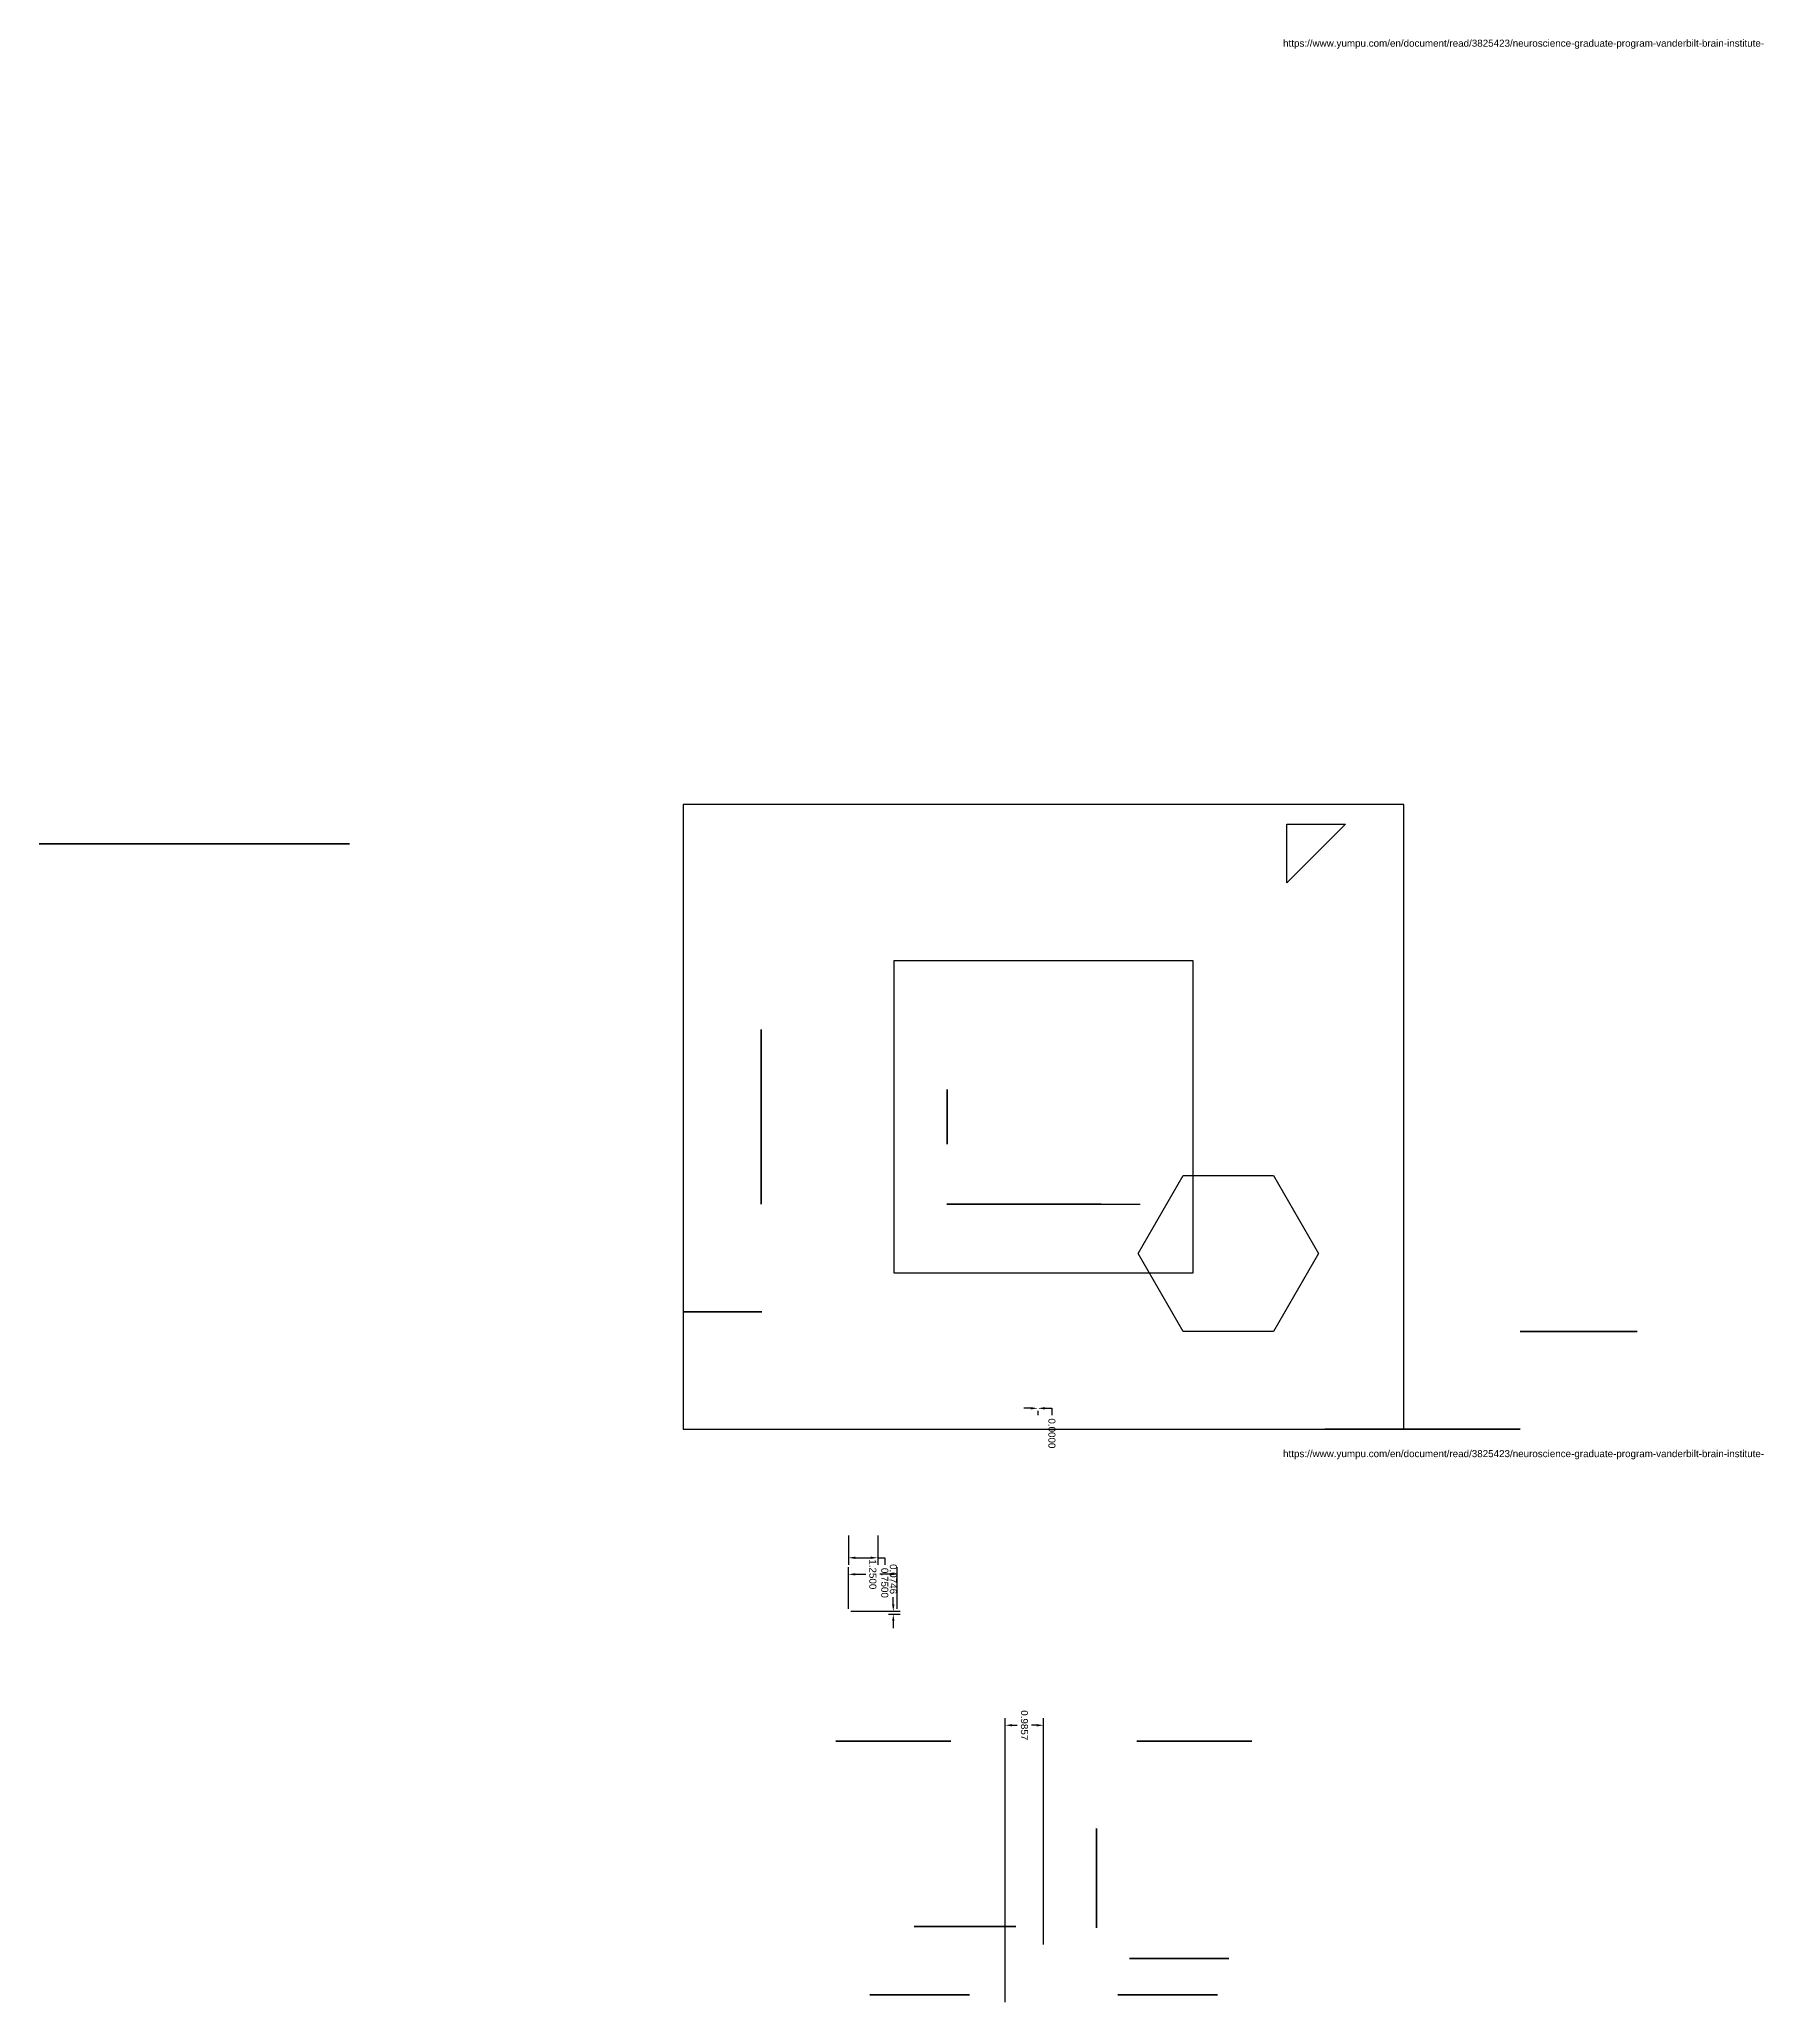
# Model space of a CAD drawing. Header units: millimetres. Extents: x -1019 to 12, y -26 to 109.
# Drawn here: x -31.9 to 12.3, y 24.9 to 75.3 of the extents above; entities that cross this region are included whole.
import ezdxf

# ---------------------------------------------------------------- set-up
doc = ezdxf.new("R2010")
doc.units = ezdxf.units.MM
doc.header["$MEASUREMENT"] = 0
doc.styles.get("Standard").update_dxf_attribs({"font": 'Arial.ttf'})
doc.dimstyles.get("Standard").update_dxf_attribs({"dimtxt": 0.18, "dimasz": 0.18, "dimexe": 0.18, "dimexo": 0.0625, "dimgap": 0.09, "dimtad": 0, "dimtih": 1, "dimtoh": 1, "dimdec": 4, "dimzin": 0, "dimdsep": 46, "dimtxsty": 'Standard', "dimcen": 0.09, "dimadec": 0, "dimazin": 0, "dimtfac": 1, "dimtdec": 4, "dimtofl": 0, "dimtmove": 0, "dimatfit": 3, "dimfxl": 1, "dimtolj": 1, "dimtzin": 0, "dimarcsym": 0})

# ---------------------------------------------------------------- blocks, each defined once
blk = doc.blocks.new('*D8')
at = {"color": 0, "lineweight": -2, "transparency": 16777216}
for p, q in [((-11.1387057504822, 36.92523704985288), (-11.13870575048375, 36.17709199524215)), ((-10.38870575042399, 36.92523704985288), (-10.38870575042555, 36.17709199524059)), ((-10.95870575048338, 36.35709199524177), (-10.56870575042517, 36.35709199524096)), ((-10.38870575042517, 36.35709199524059), (-10.20870575042517, 36.35709199524022)), ((-10.20870575042517, 36.35709199524022), (-10.20870575042555, 36.17709199524022))]:
    blk.add_line(p, q, dxfattribs=at)
at = {"color": 0, "transparency": 16777216}
for points in [[(-10.95870575048332, 36.38709199524178), (-10.95870575048344, 36.32709199524177), (-11.13870575048338, 36.35709199524215)], [(-10.56870575042511, 36.38709199524097), (-10.56870575042523, 36.32709199524096), (-10.38870575042517, 36.35709199524059)]]:
    blk.add_solid(points, dxfattribs=at)
at = {"layer": 'Defpoints', "color": 0, "transparency": 16777216}
for p in [(-11.13870575048207, 36.98773704985287, 0.9999999999999574), (-10.38870575042387, 36.98773704985287, 0.9999999999999716), (-10.38870575042518, 36.35709199524058)]:
    blk.add_point(p, dxfattribs=at)
at = {"color": 0, "transparency": 16777216, "insert": (-10.20870575042651, 35.71377003071088), "char_height": 0.18, "attachment_point": 5, "rotation": 269.9999999998809}
blk.add_mtext('\\A1;0.7500', dxfattribs=at)
blk = doc.blocks.new('*D9')
at = {"color": 0, "lineweight": -2, "transparency": 16777216}
for p, q in [((-9.98870575037913, 35.16773704985048), (-9.988705750378756, 35.34773704985048)), ((-11.07620575042387, 34.98773704985274), (-9.808705750379504, 34.9877370498501)), ((-10.11008668214328, 34.91317456051623), (-9.808705750379659, 34.9131745605156)), ((-9.988705750380033, 34.73317456051598), (-9.988705750380406, 34.55317456051598))]:
    blk.add_line(p, q, dxfattribs=at)
at = {"color": 0, "transparency": 16777216}
for points in [[(-9.958705750379131, 35.16773704985042), (-10.01870575037913, 35.16773704985054), (-9.988705750379504, 34.98773704985048)], [(-9.958705750380034, 34.73317456051591), (-10.01870575038003, 34.73317456051604), (-9.988705750379658, 34.91317456051598)]]:
    blk.add_solid(points, dxfattribs=at)
at = {"layer": 'Defpoints', "color": 0, "transparency": 16777216}
for p in [(-11.13870575042387, 34.98773704985287, 0.9999999999999574), (-10.17258668214328, 34.91317456051636), (-9.988705750379504, 34.98773704985048)]:
    blk.add_point(p, dxfattribs=at)
at = {"color": 0, "transparency": 16777216, "insert": (-9.98870575037778, 35.81130458054626), "char_height": 0.18, "attachment_point": 5, "rotation": 269.9999999998809}
blk.add_mtext('\\A1;0.0746', dxfattribs=at)
blk = doc.blocks.new('*D10')
at = {"color": 0, "lineweight": -2, "transparency": 16777216}
for p, q in [((-11.13870575042373, 35.05023704985288), (-11.13870575042153, 36.11322977003438)), ((-10.9587057504219, 35.933229770034), (-10.6956088883284, 35.93322977003346)), ((-10.0687057506551, 35.93322977003216), (-10.33180261274859, 35.9332297700327)), ((-9.888705750656934, 35.05023704988925), (-9.888705750654726, 36.11322977003178))]:
    blk.add_line(p, q, dxfattribs=at)
at = {"color": 0, "transparency": 16777216}
for points in [[(-10.95870575042184, 35.963229770034), (-10.95870575042196, 35.903229770034), (-11.1387057504219, 35.93322977003438)], [(-10.06870575065504, 35.96322977003216), (-10.06870575065516, 35.90322977003215), (-9.888705750655099, 35.93322977003178)]]:
    blk.add_solid(points, dxfattribs=at)
at = {"layer": 'Defpoints', "color": 0, "transparency": 16777216}
for p in [(-9.888705750655106, 35.93322977003177), (-11.13870575042387, 34.98773704985287, 0.9999999999999574), (-9.88870575065707, 34.98773704988925, 0.9999999999999574)]:
    blk.add_point(p, dxfattribs=at)
at = {"color": 0, "transparency": 16777216, "insert": (-10.5137057505385, 35.93322977003308), "char_height": 0.18, "attachment_point": 5, "rotation": 269.9999999998809}
blk.add_mtext('\\A1;1.2500', dxfattribs=at)
blk = doc.blocks.new('*D13')
at = {"color": 0, "lineweight": -2, "transparency": 16777216}
for p, q in [((-6.465060026250622, 40.18773704989393), (-6.645060026250623, 40.1877370498943)), ((-6.285060026250752, 40.12523704989434), (-6.285060026250997, 40.00773704989355)), ((-6.285060026250751, 40.12523704989434), (-6.285060026250996, 40.00773704989355)), ((-6.105060026250622, 40.18773704989318), (-5.925060026250621, 40.1877370498928)), ((-5.925060026250621, 40.1877370498928), (-5.925060026250995, 40.0077370498928))]:
    blk.add_line(p, q, dxfattribs=at)
at = {"color": 0, "transparency": 16777216}
for points in [[(-6.465060026250559, 40.21773704989393), (-6.465060026250685, 40.15773704989392), (-6.285060026250623, 40.18773704989355)], [(-6.105060026250559, 40.21773704989318), (-6.105060026250684, 40.15773704989318), (-6.285060026250622, 40.18773704989355)]]:
    blk.add_solid(points, dxfattribs=at)
at = {"layer": 'Defpoints', "color": 0, "transparency": 16777216}
for p in [(-6.28506002625063, 40.18773704989434), (-6.285060026250629, 40.18773704989434), (-6.285060026250629, 40.18773704989354)]:
    blk.add_point(p, dxfattribs=at)
at = {"color": 0, "transparency": 16777216, "insert": (-5.925060026251958, 39.54441508536347), "char_height": 0.18, "attachment_point": 5, "rotation": 269.9999999998809}
blk.add_mtext('\\A1;0.0000', dxfattribs=at)
blk = doc.blocks.new('*D59')
at = {"color": 0, "lineweight": -2, "transparency": 16777216}
for p, q in [((-7.122607977859957, 24.9681189581889), (-7.122607977648153, 32.24561533267509)), ((-6.136882888351495, 26.45016976575785), (-6.136882888182825, 32.24561533264641)), ((-6.942607977653393, 32.06561533266986), (-6.811648570710632, 32.06561533266605)), ((-6.316882888188063, 32.06561533265165), (-6.447842295130824, 32.06561533265545))]:
    blk.add_line(p, q, dxfattribs=at)
at = {"color": 0, "transparency": 16777216}
for points in [[(-6.94260797765252, 32.09561533266986), (-6.942607977654266, 32.03561533266986), (-7.122607977653392, 32.06561533267509)], [(-6.31688288818719, 32.09561533265165), (-6.316882888188936, 32.03561533265164), (-6.136882888188063, 32.06561533264641)]]:
    blk.add_solid(points, dxfattribs=at)
at = {"layer": 'Defpoints', "color": 0, "transparency": 16777216}
for p in [(-7.122607977653392, 32.06561533267509), (-6.136882888353313, 26.38766976575785, -16.51166514694792), (-7.122607977861776, 24.9056189581889, -16.51166514694793)]:
    blk.add_point(p, dxfattribs=at)
at = {"color": 0, "transparency": 16777216, "insert": (-6.629745432920728, 32.06561533266075), "char_height": 0.18, "attachment_point": 5, "rotation": 269.99999999833244}
blk.add_mtext('\\A1;0.9857', dxfattribs=at)

msp = doc.modelspace()

# ---------------------------------------------------------------- linework, layer by layer
for p, q in [((0.09758786639931588, 53.65561895827625, -19.41984195803353), (0.09758786644297196, 55.15561895827625, -19.41984195803353)), ((0.09758786644297196, 55.15561895827625, -19.41984195803353), (1.597587866442972, 55.15561895823259, -19.41984195804475)), ((1.597587866442972, 55.15561895823259, -19.41984195804475), (0.09758786639930855, 53.65561895827626, -19.41984195803353)), ((-13.37135364310597, 49.57261895818894, -36.79111429022402), (-13.37135364310598, 49.89211895818893, -36.45041223093148)), ((-13.37135364310598, 49.89211895818893, -36.45041223093148), (-13.37135364310598, 49.89211895818892, -41.75464316180356)), ((-13.37135364310598, 49.89211895818892, -41.75464316180356), (-13.37135364310597, 49.57261895818893, -41.41394110251102)), ((-13.37135364310597, 45.73861895818892, -36.79111429022401), (-13.37135364310597, 49.57261895818894, -36.79111429022402)), ((-13.37135364310597, 49.57261895818893, -41.41394110251102), (-13.37135364310597, 45.73861895818892, -41.413941102511)), ((-13.37135364310597, 45.73861895818892, -36.79111429022401), (-13.37135364310597, 49.57261895818894, -36.79111429022402)), ((-13.37135364310596, 45.41911895818893, -36.4504122309315), (-13.37135364310597, 45.73861895818892, -36.79111429022401)), ((-13.37135364310597, 45.73861895818892, -41.413941102511), (-13.37135364310596, 45.41911895818892, -41.75464316180355)), ((-13.37135364310596, 45.41911895818893, -36.4504122309315), (-13.37135364310597, 45.73861895818892, -36.79111429022401))]:
    msp.add_line(p, q)
at = {"extrusion": (-1.224646799147353e-16, -1, -6.954553430380827e-110)}
for p, q in [((-7.663882888353299, 45.41911895818894, -37.40372617303711), (-8.613229758214999, 45.41911895818894, -37.40372617303711)), ((-8.613229758214999, 45.41911895818894, -37.40372617303711), (-8.609882888353354, 45.41911895818893, -41.75464316180353)), ((-8.609882888353354, 45.41911895818893, -41.75464316180353), (-3.663882888353299, 45.41911895818893, -41.75464316180353)), ((-4.663882888353299, 45.41911895818894, -40.15372617303711), (-7.663882888353299, 45.41911895818894, -40.15372617303711)), ((-7.663882888353299, 45.41911895818894, -40.15372617303711), (-7.663882888353299, 45.41911895818894, -37.40372617303711))]:
    msp.add_line(p, q, dxfattribs=at)
at = {"extrusion": (1, 0, 0)}
msp.add_line((6.071011434196521, 39.65561895818892, -17.83940954138473), (6.071011434196521, 39.65561895818892, -19.83940954138473), dxfattribs=at)
at = {"extrusion": (4.258435799007562e-126, 6.954553430380827e-110, -1), "elevation": 19.41984195805597}
msp.add_lwpolyline([(-3.097587866399316, 55.65561895818893), (15.37135364310596, 55.65561895818894), (15.37135364310596, 39.65561895818893), (-3.097587866399314, 39.65561895818892)], close=True, dxfattribs=at)
at = {"extrusion": (9.49356018647259e-16, 1, -4.70197740328915e-38), "elevation": 54.65561895818893}
msp.add_lwpolyline([(24.56461570786234, -43.13311098166264), (31.23261570786231, -43.13311098166265), (31.87161570786234, -43.81451510024772), (31.87161570786232, -33.20605323850369), (31.23261570786232, -33.88745735708879), (24.56461570786232, -33.88745735708876), (24.56461570786231, -33.88745735708876), (23.92561570786232, -33.20605323850369), (23.92561570786233, -43.81451510024774)], close=True, dxfattribs=at)
at = {"elevation": -43.7253545086545}
msp.add_lwpolyline([(-9.970882888353374, 43.65561895818893), (-2.302882888353395, 43.65561895818893), (-2.302882888353395, 51.65561895818893), (-9.970882888353373, 51.65561895818893)], close=True, dxfattribs=at)
at = {"extrusion": (4.51070391528675e-15, -3.740072955125578e-30, -1), "elevation": 30.78521343467081}
msp.add_lwpolyline([(2.557112671467414, 42.15561895724486), (3.711813209846666, 44.15561895724486), (2.557112671467415, 46.15561895724486), (0.2477115947089133, 46.15561895724486), (-0.9069889436703402, 44.15561895724486), (0.2477115947089117, 42.15561895724486)], close=True, dxfattribs=at)
at = {"extrusion": (1.224646799147353e-16, 1, 6.954553430380827e-110), "elevation": 42.15561895818894}
msp.add_lwpolyline([(-6.071011434196516, -15.83940954138473), (-9.071011434196516, -15.83940954138473), (-9.071011434196516, -19.83940954138473), (-6.071011434196516, -19.83940954138473)], close=True, dxfattribs=at)
at = {"extrusion": (0, -1, 0)}
for points, elevation in [([(1.071011434196521, -22.83940954138473), (6.071011434196521, -22.83940954138473), (6.071011434196521, -17.83940954138473), (1.071011434196521, -17.83940954138473)], -39.65561895818892), ([(-10.72601626945932, -9.580988212700666), (-11.4621378626761, -10.85598821270066), (-10.72601626945934, -12.13098821270067), (-9.253773083025791, -12.13098821270067), (-8.517651489809012, -10.85598821270068), (-9.253773083025777, -9.580988212700674)], -31.65561895818891), ([(-3.01251815928233, -9.580988212700698), (-3.748639752499109, -10.85598821270069), (-3.012518159282344, -12.1309882127007), (-1.540274972848799, -12.13098821270071), (-0.8041533796320195, -10.85598821270071), (-1.540274972848785, -9.580988212700706)], -31.65561895818891), ([(-6.902255453500214, -38.32124586911894), (-8.177255453500212, -37.58512427590216), (-9.45225545350021, -38.32124586911893), (-9.45225545350021, -39.79348905555248), (-8.177255453500212, -40.52961064876926), (-6.902255453500214, -39.79348905555248)], -26.90561895818893), ([(-6.847529628869822, -38.32124586911895), (-8.12252962886982, -37.58512427590217), (-9.397529628869819, -38.32124586911895), (-9.397529628869819, -39.79348905555249), (-8.12252962886982, -40.52961064876927), (-6.847529628869822, -39.7934890555525)], -26.90561895818892), ([(-1.68396600233321, -38.32124586911894), (-2.958966002333209, -37.58512427590216), (-4.233966002333207, -38.32124586911893), (-4.233966002333207, -39.79348905555248), (-2.958966002333209, -40.52961064876926), (-1.68396600233321, -39.79348905555248)], -25.15561895818895)]:
    msp.add_lwpolyline(points, close=True, dxfattribs=dict(at, elevation=elevation))
at = {"extrusion": (1, -2.894544624645789e-11, 8.073275811492258e-12), "elevation": -4.785060027930819}
msp.add_lwpolyline([(28.14846546821047, -78.66970221026823), (26.87346546821047, -79.40582380348499), (26.87346546821047, -80.87806698991854), (28.14846546821046, -81.61418858313532), (29.42346546821047, -80.87806698991855), (29.42346546821047, -79.405823803485)], close=True, dxfattribs=at)
at = {"extrusion": (2.910401415326955e-11, 1, -2.176409975134586e-22), "elevation": 26.08547821766365}
msp.add_lwpolyline([(2.664053188308073, -78.77661588044272), (1.389053188313577, -79.51273747366902), (1.389053188324583, -80.98498066010256), (2.664053188330085, -81.72110225330981), (3.939053188324582, -80.98498066008351), (3.939053188313578, -79.51273747364996)], close=True, dxfattribs=at)
at = {"extrusion": (-5.82077508923268e-11, -1, 4.354628738946738e-22), "elevation": -25.15561895783173}
msp.add_lwpolyline([(-10.58979977641659, -38.32124586905231), (-9.314799776405573, -37.58512427585461), (-8.039799776416588, -38.32124586909046), (-8.039799776438619, -39.79348905552401), (-9.31479977644963, -40.52961064872171), (-10.58979977643861, -39.79348905548586)], close=True, dxfattribs=at)
at = {"extrusion": (-1, 1.224646799147353e-16, 1.232595164407831e-32)}
msp.add_circle((-47.65561895818894, -39.83532664597925, 8.60988288835336), 0.7000000000000001, dxfattribs=at)
at = {"extrusion": (0, -1, 0)}
for centre, radius in [((-14.35478995067797, -20.41970477069237, -42.65561895818894), 0.9999999999999982), ((2.097587866399317, -20.41970477069237, -39.65561895818892), 0.9999866278459918)]:
    msp.add_circle(centre, radius, dxfattribs=at)

# ---------------------------------------------------------------- texts
at = {"char_height": 0.18, "width": 12.91865279672579, "attachment_point": 1}
for insert in [(6.45553011967993e-09, 75.25706576198169), (3.360589874740092e-09, 39.11564895549431)]:
    msp.add_mtext('https://www.yumpu.com/en/document/read/3825423/neuroscience-graduate-program-vanderbilt-brain-institute-', dxfattribs=dict(at, insert=insert))

# ---------------------------------------------------------------- dimensions: what is measured, and where the dimension line sits
for p1, p2, distance, picture, middle in [((-6.285060026250633, 40.18773704989435, -96.75970688692452), (-6.285060026250632, 40.18773704989435, -96.75970688692452), -8.100187187665142e-13, '*D13', (-5.925060026251972, 39.54441508536346, -96.75970688693565)), ((-11.13870575048208, 36.98773704985288, -95.75970688693569), (-10.38870575042387, 36.98773704985288, -95.75970688693567), -0.6306450546123017, '*D8', (-10.20870575042652, 35.71377003071087, -96.75970688693565))]:
    dim = msp.add_aligned_dim(p1=p1, p2=p2, distance=distance, dimstyle='Standard')
    dim.commit()
    dim.dimension.update_dxf_attribs({"geometry": picture, "text_midpoint": middle})
dim = msp.add_linear_dim(base=(-9.888705750655106, 35.93322977003177, -96.75970688693565), p1=(-11.13870575042387, 34.98773704985288, -95.75970688693569), p2=(-9.888705750657074, 34.98773704988926, -95.75970688693569), dimstyle='Standard')
dim.commit()
dim.dimension.update_dxf_attribs({"geometry": '*D10', "text_midpoint": (-10.51370575053851, 35.93322977003307, -96.75970688693565)})
for base, p1, p2, angle, picture, middle in [((-9.988705750379504, 34.98773704985048, -96.75970688693565), (-10.17258668214328, 34.91317456051637, -96.75970688693573), (-11.13870575042387, 34.98773704985288, -95.75970688693569), 269.9999999998809, '*D9', (-9.988705750377793, 35.81130458054625, -96.75970688693565)), ((-7.122607977653392, 32.06561533267509, 21.01166514694796), (-6.136882888353313, 26.38766976575785, 4.500000000000043), (-7.122607977861776, 24.9056189581889, 4.500000000000028), 359.9999999983325, '*D59', (-6.629745432920734, 32.06561533266075, 21.01166514694796))]:
    dim = msp.add_linear_dim(base=base, p1=p1, p2=p2, angle=angle, dimstyle='Standard')
    dim.commit()
    dim.dimension.update_dxf_attribs({"geometry": picture, "text_midpoint": middle})

doc.saveas('drawing.dxf')
